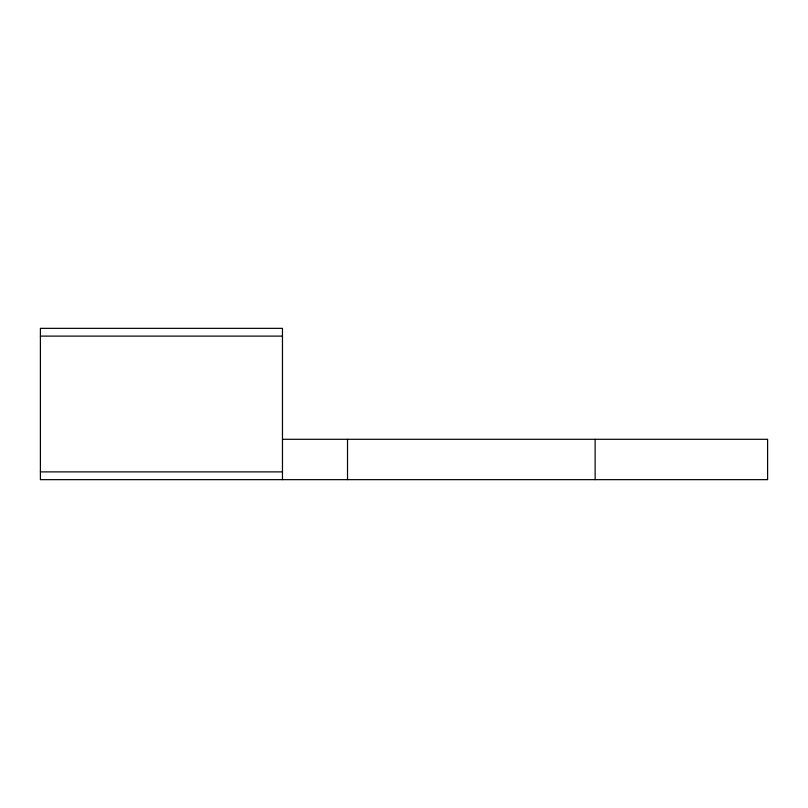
<?xml version="1.0" encoding="UTF-8"?>
<svg xmlns="http://www.w3.org/2000/svg" width="808" height="808" viewBox="0 0 808 808"><rect width="100%" height="100%" fill="white"/><g stroke="black" fill="none" stroke-linecap="round" stroke-linejoin="round"><path stroke-width="1.21" d="M40.4 336.108L282.467 336.108M282.467 439.299L767.6 439.299L767.6 479.649L40.4 479.649L40.4 328.351L282.467 328.351L282.467 479.649M40.4 471.892L282.467 471.892M595.132 439.299L595.132 479.649M347.521 439.299L347.521 479.649"/></g></svg>
